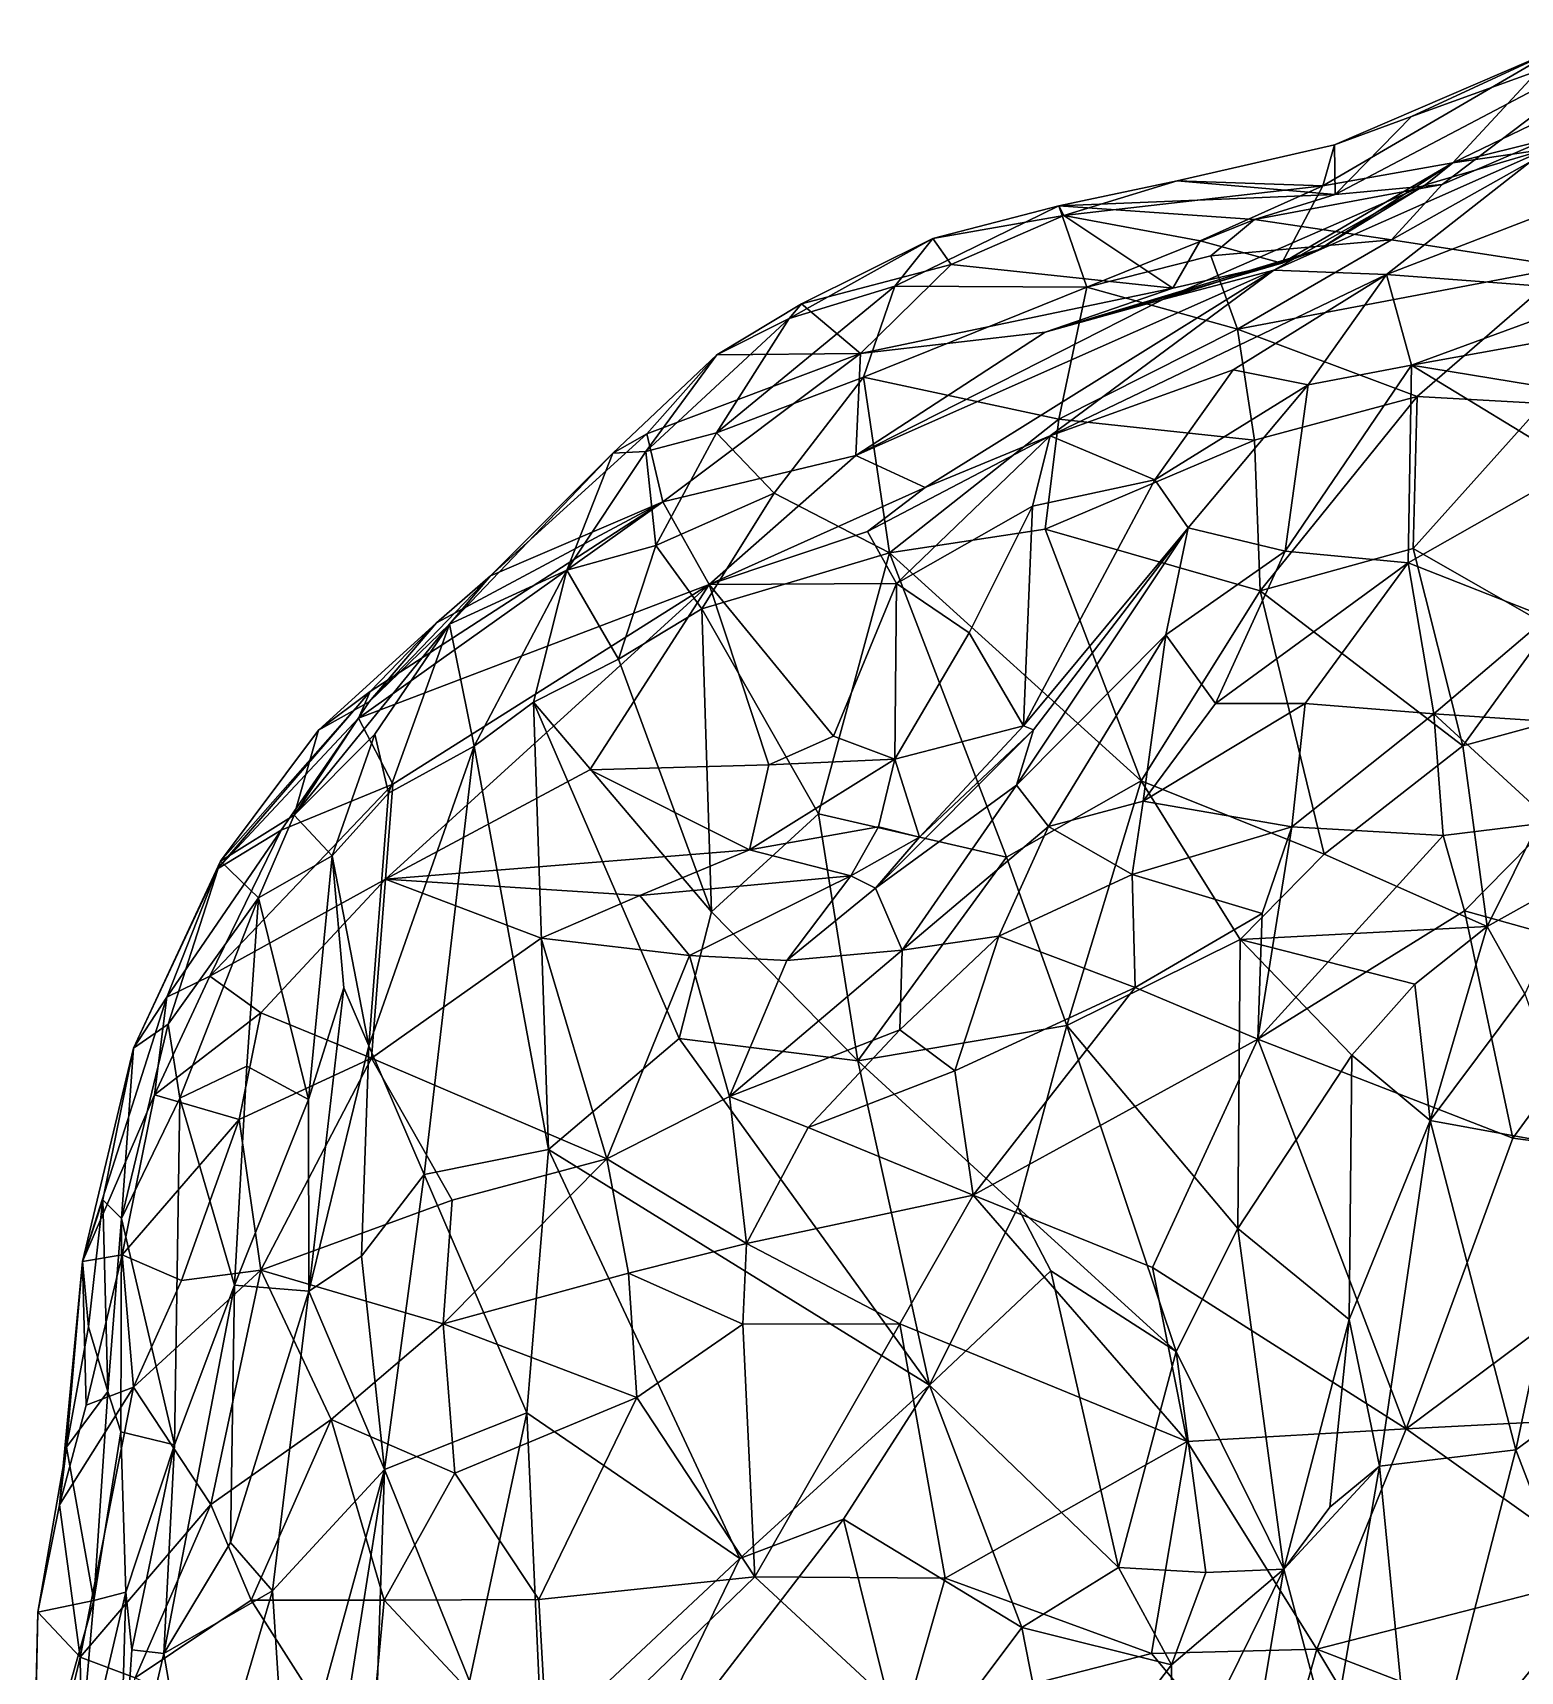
# Model space of a CAD drawing. Header units: metres. Extents: x 5.59 to 7.4, y 6.08 to 8.22.
# Drawn here: x 5.593 to 6.347, y 7.341 to 8.172 of the extents above; entities that cross this region are included whole.
import ezdxf

# ---------------------------------------------------------------- set-up
doc = ezdxf.new("R2010")
doc.units = ezdxf.units.M

msp = doc.modelspace()

# ---------------------------------------------------------------- linework, layer by layer
at = {"layer": '1', "color": 1}
for points in [[(6.253, 8.0898, 3.517), (6.4088, 8.1718, 3.5072), (6.3073, 8.0949, 3.4569)], [(6.2917, 8.1294, 3.5859), (6.4088, 8.1718, 3.5072), (6.253, 8.0898, 3.517)], [(6.2917, 8.1294, 3.5859), (6.3665, 8.164, 3.6606), (6.4088, 8.1718, 3.5072)], [(6.4088, 8.1718, 3.5072), (6.4117, 8.14, 3.4324), (6.3073, 8.0949, 3.4569)], [(6.2468, 8.0942, 3.6779), (6.3665, 8.164, 3.6606), (6.2526, 8.115, 3.6016)], [(6.3665, 8.164, 3.6606), (6.2468, 8.0942, 3.6779), (6.3126, 8.1058, 3.8256)], [(6.2526, 8.115, 3.6016), (6.3665, 8.164, 3.6606), (6.2917, 8.1294, 3.5859)], [(6.3126, 8.1058, 3.8256), (6.3718, 8.1345, 3.7989), (6.3665, 8.164, 3.6606)], [(6.3705, 8.0531, 3.3374), (6.2815, 8.0669, 3.4077), (6.4117, 8.14, 3.4324)], [(6.4117, 8.14, 3.4324), (6.2815, 8.0669, 3.4077), (6.3073, 8.0949, 3.4569)], [(6.3126, 8.1058, 3.8256), (6.3959, 8.1265, 3.8732), (6.3718, 8.1345, 3.7989)], [(6.2526, 8.115, 3.6016), (6.2917, 8.1294, 3.5859), (6.253, 8.0898, 3.517)], [(6.3959, 8.1265, 3.8732), (6.3126, 8.1058, 3.8256), (6.3601, 8.1128, 4.0203)], [(6.1729, 8.0967, 3.5894), (6.2526, 8.115, 3.6016), (6.253, 8.0898, 3.517)], [(6.2468, 8.0942, 3.6779), (6.2526, 8.115, 3.6016), (6.1729, 8.0967, 3.5894)], [(6.3601, 8.1128, 4.0203), (6.2988, 8.0947, 3.9546), (6.2218, 8.0514, 4.0526)], [(6.279, 8.0493, 4.2342), (6.3601, 8.1128, 4.0203), (6.2218, 8.0514, 4.0526)], [(6.3126, 8.1058, 3.8256), (6.2468, 8.0942, 3.6779), (6.2259, 8.0551, 3.7732)], [(6.3126, 8.1058, 3.8256), (6.2259, 8.0551, 3.7732), (6.2449, 8.0619, 3.8879)], [(6.2449, 8.0619, 3.8879), (6.2988, 8.0947, 3.9546), (6.3126, 8.1058, 3.8256)], [(6.3601, 8.1128, 4.0203), (6.279, 8.0493, 4.2342), (6.3851, 8.0901, 4.1625)], [(6.2988, 8.0947, 3.9546), (6.3601, 8.1128, 4.0203), (6.3126, 8.1058, 3.8256)], [(6.253, 8.0898, 3.517), (6.1129, 8.0841, 3.5357), (6.1729, 8.0967, 3.5894)], [(6.1729, 8.0967, 3.5894), (6.1129, 8.0841, 3.5357), (6.1154, 8.0792, 3.6685)], [(6.1154, 8.0792, 3.6685), (6.2468, 8.0942, 3.6779), (6.1729, 8.0967, 3.5894)], [(6.1129, 8.0841, 3.5357), (6.253, 8.0898, 3.517), (6.2121, 8.0771, 3.4656)], [(6.1154, 8.0792, 3.6685), (6.1845, 8.0664, 3.7079), (6.2468, 8.0942, 3.6779)], [(6.2988, 8.0947, 3.9546), (6.2449, 8.0619, 3.8879), (6.1656, 8.0366, 3.9492)], [(6.2988, 8.0947, 3.9546), (6.1656, 8.0366, 3.9492), (6.2218, 8.0514, 4.0526)], [(6.2259, 8.0551, 3.7732), (6.2468, 8.0942, 3.6779), (6.1845, 8.0664, 3.7079)], [(6.2121, 8.0771, 3.4656), (6.3073, 8.0949, 3.4569), (6.2815, 8.0669, 3.4077)], [(6.3073, 8.0949, 3.4569), (6.2121, 8.0771, 3.4656), (6.253, 8.0898, 3.517)], [(6.3935, 8.0406, 4.326), (6.3851, 8.0901, 4.1625), (6.279, 8.0493, 4.2342)], [(6.127, 8.0428, 3.4181), (6.0297, 8.0433, 3.5157), (6.1129, 8.0841, 3.5357)], [(6.1129, 8.0841, 3.5357), (6.0297, 8.0433, 3.5157), (6.049, 8.0675, 3.6403)], [(6.049, 8.0675, 3.6403), (6.1154, 8.0792, 3.6685), (6.1129, 8.0841, 3.5357)], [(6.2121, 8.0771, 3.4656), (6.127, 8.0428, 3.4181), (6.1129, 8.0841, 3.5357)], [(6.049, 8.0675, 3.6403), (6.0583, 8.0543, 3.734), (6.1154, 8.0792, 3.6685)], [(6.0583, 8.0543, 3.734), (6.1706, 8.0424, 3.753), (6.1154, 8.0792, 3.6685)], [(6.1706, 8.0424, 3.753), (6.1845, 8.0664, 3.7079), (6.1154, 8.0792, 3.6685)], [(6.127, 8.0428, 3.4181), (6.2121, 8.0771, 3.4656), (6.1899, 8.0587, 3.4202)], [(6.2815, 8.0669, 3.4077), (6.1899, 8.0587, 3.4202), (6.2121, 8.0771, 3.4656)], [(5.9761, 8.027, 3.5975), (6.049, 8.0675, 3.6403), (6.0297, 8.0433, 3.5157)], [(6.049, 8.0675, 3.6403), (5.9761, 8.027, 3.5975), (5.9825, 8.0344, 3.6873)], [(6.0583, 8.0543, 3.734), (6.049, 8.0675, 3.6403), (5.9825, 8.0344, 3.6873)], [(6.1845, 8.0664, 3.7079), (6.1706, 8.0424, 3.753), (6.2259, 8.0551, 3.7732)], [(6.2815, 8.0669, 3.4077), (6.2035, 8.0216, 3.3465), (6.1899, 8.0587, 3.4202)], [(6.2035, 8.0216, 3.3465), (6.2815, 8.0669, 3.4077), (6.3705, 8.0531, 3.3374)], [(6.2449, 8.0619, 3.8879), (6.106, 8.02, 3.8746), (6.1656, 8.0366, 3.9492)], [(6.106, 8.02, 3.8746), (6.2449, 8.0619, 3.8879), (6.2259, 8.0551, 3.7732)], [(6.106, 8.02, 3.8746), (6.2259, 8.0551, 3.7732), (6.1706, 8.0424, 3.753)], [(6.127, 8.0428, 3.4181), (6.1899, 8.0587, 3.4202), (6.2035, 8.0216, 3.3465)], [(6.0124, 8.0092, 3.8186), (6.0583, 8.0543, 3.734), (5.9825, 8.0344, 3.6873)], [(6.0099, 7.9576, 3.9194), (6.0451, 7.9414, 4.043), (6.2218, 8.0514, 4.0526)], [(6.2218, 8.0514, 4.0526), (6.1656, 8.0366, 3.9492), (6.0099, 7.9576, 3.9194)], [(6.0124, 8.0092, 3.8186), (6.1706, 8.0424, 3.753), (6.0583, 8.0543, 3.734)], [(6.0451, 7.9414, 4.043), (6.1085, 7.9676, 4.1186), (6.2218, 8.0514, 4.0526)], [(6.1085, 7.9676, 4.1186), (6.279, 8.0493, 4.2342), (6.2218, 8.0514, 4.0526)], [(6.279, 8.0493, 4.2342), (6.1085, 7.9676, 4.1186), (6.2012, 8.001, 4.252)], [(6.2012, 8.001, 4.252), (6.2393, 7.9933, 4.3473), (6.279, 8.0493, 4.2342)], [(6.2035, 8.0216, 3.3465), (6.3705, 8.0531, 3.3374), (6.2946, 7.9875, 3.2834)], [(6.279, 8.0493, 4.2342), (6.2393, 7.9933, 4.3473), (6.2917, 8.0033, 4.3842)], [(6.2917, 8.0033, 4.3842), (6.3935, 8.0406, 4.326), (6.279, 8.0493, 4.2342)], [(6.3584, 7.9839, 3.2779), (6.2946, 7.9875, 3.2834), (6.3705, 8.0531, 3.3374)], [(6.0138, 7.9972, 3.4549), (5.9393, 7.9691, 3.5388), (6.0297, 8.0433, 3.5157)], [(6.0297, 8.0433, 3.5157), (5.9393, 7.9691, 3.5388), (5.9761, 8.027, 3.5975)], [(6.0124, 8.0092, 3.8186), (6.106, 8.02, 3.8746), (6.1706, 8.0424, 3.753)], [(6.127, 8.0428, 3.4181), (6.0138, 7.9972, 3.4549), (6.0297, 8.0433, 3.5157)], [(6.0138, 7.9972, 3.4549), (6.127, 8.0428, 3.4181), (6.1129, 7.976, 3.3439)], [(6.2035, 8.0216, 3.3465), (6.1129, 7.976, 3.3439), (6.127, 8.0428, 3.4181)], [(6.2917, 8.0033, 4.3842), (6.3732, 8.018, 4.3855), (6.3935, 8.0406, 4.326)], [(5.9825, 8.0344, 3.6873), (5.9761, 8.027, 3.5975), (5.9395, 8.0086, 3.7039)], [(5.9395, 8.0086, 3.7039), (6.0124, 8.0092, 3.8186), (5.9825, 8.0344, 3.6873)], [(6.0099, 7.9576, 3.9194), (6.1656, 8.0366, 3.9492), (6.106, 8.02, 3.8746)], [(5.9035, 7.9595, 3.6153), (5.9395, 8.0086, 3.7039), (5.9761, 8.027, 3.5975)], [(5.9761, 8.027, 3.5975), (5.9393, 7.9691, 3.5388), (5.9035, 7.9595, 3.6153)], [(6.0124, 8.0092, 3.8186), (6.0099, 7.9576, 3.9194), (6.106, 8.02, 3.8746)], [(6.2035, 8.0216, 3.3465), (6.212, 7.9654, 3.2911), (6.1129, 7.976, 3.3439)], [(6.212, 7.9654, 3.2911), (6.2035, 8.0216, 3.3465), (6.2946, 7.9875, 3.2834)], [(6.2917, 8.0033, 4.3842), (6.3731, 7.99, 4.4593), (6.3732, 8.018, 4.3855)], [(5.9035, 7.9595, 3.6153), (5.8867, 7.9588, 3.6741), (5.9395, 8.0086, 3.7039)], [(5.9395, 8.0086, 3.7039), (5.8867, 7.9588, 3.6741), (5.904, 7.9686, 3.7837)], [(5.904, 7.9686, 3.7837), (6.0124, 8.0092, 3.8186), (5.9395, 8.0086, 3.7039)], [(5.9122, 7.9341, 3.9007), (6.0124, 8.0092, 3.8186), (5.904, 7.9686, 3.7837)], [(6.0099, 7.9576, 3.9194), (6.0124, 8.0092, 3.8186), (5.9122, 7.9341, 3.9007)], [(5.9686, 7.9384, 3.4468), (5.9393, 7.9691, 3.5388), (6.0138, 7.9972, 3.4549)], [(5.9686, 7.9384, 3.4468), (6.0138, 7.9972, 3.4549), (6.027, 7.9083, 3.3655)], [(6.027, 7.9083, 3.3655), (6.0138, 7.9972, 3.4549), (6.1129, 7.976, 3.3439)], [(6.1615, 7.9452, 4.2944), (6.2012, 8.001, 4.252), (6.1085, 7.9676, 4.1186)], [(6.2012, 8.001, 4.252), (6.1615, 7.9452, 4.2944), (6.2393, 7.9933, 4.3473)], [(6.2276, 7.909, 4.4906), (6.2917, 8.0033, 4.3842), (6.2393, 7.9933, 4.3473)], [(6.2276, 7.909, 4.4906), (6.2899, 7.9032, 4.5602), (6.2917, 8.0033, 4.3842)], [(6.376, 7.952, 4.5424), (6.2917, 8.0033, 4.3842), (6.2899, 7.9032, 4.5602)], [(6.2917, 8.0033, 4.3842), (6.376, 7.952, 4.5424), (6.3731, 7.99, 4.4593)], [(6.2393, 7.9933, 4.3473), (6.1615, 7.9452, 4.2944), (6.1784, 7.9209, 4.3769)], [(6.1784, 7.9209, 4.3769), (6.2276, 7.909, 4.4906), (6.2393, 7.9933, 4.3473)], [(6.215, 7.889, 3.2487), (6.212, 7.9654, 3.2911), (6.2946, 7.9875, 3.2834)], [(6.2946, 7.9875, 3.2834), (6.2925, 7.9105, 3.2409), (6.215, 7.889, 3.2487)], [(6.3584, 7.9839, 3.2779), (6.2925, 7.9105, 3.2409), (6.2946, 7.9875, 3.2834)], [(6.2925, 7.9105, 3.2409), (6.3584, 7.9839, 3.2779), (6.3616, 7.8709, 3.2191)], [(6.1129, 7.976, 3.3439), (6.106, 7.9202, 3.3173), (6.027, 7.9083, 3.3655)], [(6.106, 7.9202, 3.3173), (6.1129, 7.976, 3.3439), (6.212, 7.9654, 3.2911)], [(5.904, 7.9686, 3.7837), (5.8247, 7.8965, 3.8327), (5.9122, 7.9341, 3.9007)], [(5.8247, 7.8965, 3.8327), (5.904, 7.9686, 3.7837), (5.8867, 7.9588, 3.6741)], [(5.9086, 7.9119, 3.523), (5.9035, 7.9595, 3.6153), (5.9393, 7.9691, 3.5388)], [(5.9686, 7.9384, 3.4468), (5.9086, 7.9119, 3.523), (5.9393, 7.9691, 3.5388)], [(6.0306, 7.8927, 4.1206), (6.1085, 7.9676, 4.1186), (6.0159, 7.9191, 4.0901)], [(6.1085, 7.9676, 4.1186), (6.0451, 7.9414, 4.043), (6.0159, 7.9191, 4.0901)], [(6.1085, 7.9676, 4.1186), (6.0306, 7.8927, 4.1206), (6.0995, 7.9319, 4.1731)], [(6.1615, 7.9452, 4.2944), (6.1085, 7.9676, 4.1186), (6.0995, 7.9319, 4.1731)], [(6.212, 7.9654, 3.2911), (6.215, 7.889, 3.2487), (6.106, 7.9202, 3.3173)], [(5.8867, 7.9588, 3.6741), (5.804, 7.872, 3.7376), (5.8247, 7.8965, 3.8327)], [(5.804, 7.872, 3.7376), (5.8867, 7.9588, 3.6741), (5.8635, 7.8995, 3.611)], [(5.9035, 7.9595, 3.6153), (5.9086, 7.9119, 3.523), (5.8635, 7.8995, 3.611)], [(5.8635, 7.8995, 3.611), (5.8867, 7.9588, 3.6741), (5.9035, 7.9595, 3.6153)], [(5.9356, 7.8922, 4.0922), (6.0099, 7.9576, 3.9194), (5.9122, 7.9341, 3.9007)], [(5.9356, 7.8922, 4.0922), (6.0451, 7.9414, 4.043), (6.0099, 7.9576, 3.9194)], [(6.2899, 7.9032, 4.5602), (6.3604, 7.8755, 4.6227), (6.376, 7.952, 4.5424)], [(6.0159, 7.9191, 4.0901), (6.0451, 7.9414, 4.043), (5.9356, 7.8922, 4.0922)], [(6.0949, 7.8206, 4.2848), (6.1615, 7.9452, 4.2944), (6.0995, 7.9319, 4.1731)], [(6.1615, 7.9452, 4.2944), (6.0949, 7.8206, 4.2848), (6.1784, 7.9209, 4.3769)], [(5.9122, 7.9341, 3.9007), (5.7579, 7.8245, 4.0504), (5.9356, 7.8922, 4.0922)], [(5.7579, 7.8245, 4.0504), (5.9122, 7.9341, 3.9007), (5.7638, 7.8379, 3.9898)], [(5.7638, 7.8379, 3.9898), (5.9122, 7.9341, 3.9007), (5.7973, 7.8727, 3.8743)], [(5.7973, 7.8727, 3.8743), (5.9122, 7.9341, 3.9007), (5.8247, 7.8965, 3.8327)], [(5.9319, 7.8799, 3.4551), (5.9086, 7.9119, 3.523), (5.9686, 7.9384, 3.4468)], [(5.9686, 7.9384, 3.4468), (6.027, 7.9083, 3.3655), (5.9319, 7.8799, 3.4551)], [(6.0306, 7.8927, 4.1206), (6.0675, 7.8676, 4.1798), (6.0995, 7.9319, 4.1731)], [(6.0995, 7.9319, 4.1731), (6.0675, 7.8676, 4.1798), (6.0949, 7.8206, 4.2848)], [(6.0306, 7.8927, 4.1206), (6.0159, 7.9191, 4.0901), (5.9356, 7.8922, 4.0922)], [(6.027, 7.9083, 3.3655), (6.106, 7.9202, 3.3173), (6.1547, 7.7927, 3.2408)], [(6.1, 7.8186, 4.3326), (6.0914, 7.7905, 4.3843), (6.1784, 7.9209, 4.3769)], [(6.1672, 7.8666, 4.4539), (6.1784, 7.9209, 4.3769), (6.0914, 7.7905, 4.3843)], [(6.1, 7.8186, 4.3326), (6.1784, 7.9209, 4.3769), (6.0949, 7.8206, 4.2848)], [(6.106, 7.9202, 3.3173), (6.215, 7.889, 3.2487), (6.1547, 7.7927, 3.2408)], [(6.1784, 7.9209, 4.3769), (6.1672, 7.8666, 4.4539), (6.2276, 7.909, 4.4906)], [(5.8635, 7.8995, 3.611), (5.9086, 7.9119, 3.523), (5.8897, 7.8543, 3.5193)], [(5.8897, 7.8543, 3.5193), (5.9086, 7.9119, 3.523), (5.9319, 7.8799, 3.4551)], [(6.027, 7.9083, 3.3655), (5.991, 7.776, 3.3889), (5.9319, 7.8799, 3.4551)], [(6.027, 7.9083, 3.3655), (6.0864, 7.7539, 3.2844), (5.991, 7.776, 3.3889)], [(6.0864, 7.7539, 3.2844), (6.027, 7.9083, 3.3655), (6.1547, 7.7927, 3.2408)], [(6.1672, 7.8666, 4.4539), (6.1923, 7.8319, 4.5347), (6.2276, 7.909, 4.4906)], [(6.2276, 7.909, 4.4906), (6.1923, 7.8319, 4.5347), (6.2899, 7.9032, 4.5602)], [(6.215, 7.889, 3.2487), (6.2925, 7.9105, 3.2409), (6.3177, 7.8104, 3.1903)], [(6.2925, 7.9105, 3.2409), (6.3616, 7.8709, 3.2191), (6.3177, 7.8104, 3.1903)], [(5.804, 7.872, 3.7376), (5.8635, 7.8995, 3.611), (5.8165, 7.8103, 3.6243)], [(5.8635, 7.8995, 3.611), (5.8465, 7.8325, 3.5834), (5.8165, 7.8103, 3.6243)], [(5.8465, 7.8325, 3.5834), (5.8635, 7.8995, 3.611), (5.8897, 7.8543, 3.5193)], [(6.2378, 7.8319, 4.5777), (6.2899, 7.9032, 4.5602), (6.1923, 7.8319, 4.5347)], [(6.2899, 7.9032, 4.5602), (6.2378, 7.8319, 4.5777), (6.303, 7.8266, 4.6179)], [(6.2899, 7.9032, 4.5602), (6.303, 7.8266, 4.6179), (6.3604, 7.8755, 4.6227)], [(5.9356, 7.8922, 4.0922), (5.7579, 7.8245, 4.0504), (5.7753, 7.791, 4.1558)], [(5.7633, 7.8327, 3.8366), (5.8247, 7.8965, 3.8327), (5.804, 7.872, 3.7376)], [(5.7633, 7.8327, 3.8366), (5.7973, 7.8727, 3.8743), (5.8247, 7.8965, 3.8327)], [(5.7753, 7.791, 4.1558), (5.7715, 7.7428, 4.2213), (5.9356, 7.8922, 4.0922)], [(5.7715, 7.7428, 4.2213), (5.8752, 7.7983, 4.1666), (5.9356, 7.8922, 4.0922)], [(5.9659, 7.8008, 4.154), (5.9356, 7.8922, 4.0922), (5.8752, 7.7983, 4.1666)], [(5.9356, 7.8922, 4.0922), (5.9987, 7.8153, 4.1521), (6.0306, 7.8927, 4.1206)], [(5.9659, 7.8008, 4.154), (5.9987, 7.8153, 4.1521), (5.9356, 7.8922, 4.0922)], [(5.9987, 7.8153, 4.1521), (6.0298, 7.8037, 4.1861), (6.0306, 7.8927, 4.1206)], [(6.0675, 7.8676, 4.1798), (6.0306, 7.8927, 4.1206), (6.0298, 7.8037, 4.1861)], [(6.215, 7.889, 3.2487), (6.2474, 7.7555, 3.1817), (6.1547, 7.7927, 3.2408)], [(6.3177, 7.8104, 3.1903), (6.2474, 7.7555, 3.1817), (6.215, 7.889, 3.2487)], [(5.7376, 7.8184, 3.9071), (5.7973, 7.8727, 3.8743), (5.7633, 7.8327, 3.8366)], [(5.7376, 7.8184, 3.9071), (5.7638, 7.8379, 3.9898), (5.7973, 7.8727, 3.8743)], [(5.9368, 7.7263, 3.4651), (5.8897, 7.8543, 3.5193), (5.9319, 7.8799, 3.4551)], [(5.9319, 7.8799, 3.4551), (5.991, 7.776, 3.3889), (5.9368, 7.7263, 3.4651)], [(6.3983, 7.8204, 4.6593), (6.3604, 7.8755, 4.6227), (6.303, 7.8266, 4.6179)], [(5.804, 7.872, 3.7376), (5.7661, 7.8164, 3.7608), (5.7252, 7.7752, 3.8427)], [(5.7633, 7.8327, 3.8366), (5.804, 7.872, 3.7376), (5.7252, 7.7752, 3.8427)], [(5.7661, 7.8164, 3.7608), (5.804, 7.872, 3.7376), (5.773, 7.7865, 3.7029)], [(5.8165, 7.8103, 3.6243), (5.773, 7.7865, 3.7029), (5.804, 7.872, 3.7376)], [(6.0949, 7.8206, 4.2848), (6.0675, 7.8676, 4.1798), (6.0298, 7.8037, 4.1861)], [(6.0914, 7.7905, 4.3843), (6.1076, 7.7696, 4.477), (6.1672, 7.8666, 4.4539)], [(6.1672, 7.8666, 4.4539), (6.1076, 7.7696, 4.477), (6.1556, 7.7823, 4.5311)], [(6.1672, 7.8666, 4.4539), (6.1556, 7.7823, 4.5311), (6.1923, 7.8319, 4.5347)], [(6.3846, 7.8286, 3.1843), (6.3177, 7.8104, 3.1903), (6.3616, 7.8709, 3.2191)], [(5.8897, 7.8543, 3.5193), (5.9368, 7.7263, 3.4651), (5.8465, 7.8325, 3.5834)], [(5.7638, 7.8379, 3.9898), (5.6878, 7.752, 3.9934), (5.6863, 7.748, 4.0569)], [(5.6863, 7.748, 4.0569), (5.7579, 7.8245, 4.0504), (5.7638, 7.8379, 3.9898)], [(5.6878, 7.752, 3.9934), (5.7638, 7.8379, 3.9898), (5.7376, 7.8184, 3.9071)], [(5.7252, 7.7752, 3.8427), (5.7376, 7.8184, 3.9071), (5.7633, 7.8327, 3.8366)], [(5.8541, 7.6058, 3.5825), (5.8165, 7.8103, 3.6243), (5.8465, 7.8325, 3.5834)], [(5.8465, 7.8325, 3.5834), (5.9368, 7.7263, 3.4651), (5.9204, 7.662, 3.4999)], [(5.8465, 7.8325, 3.5834), (5.9204, 7.662, 3.4999), (5.8541, 7.6058, 3.5825)], [(6.1923, 7.8319, 4.5347), (6.1556, 7.7823, 4.5311), (6.2378, 7.8319, 4.5777)], [(6.231, 7.7694, 4.5929), (6.2378, 7.8319, 4.5777), (6.1556, 7.7823, 4.5311)], [(6.2378, 7.8319, 4.5777), (6.231, 7.7694, 4.5929), (6.303, 7.8266, 4.6179)], [(5.7579, 7.8245, 4.0504), (5.6863, 7.748, 4.0569), (5.7186, 7.7676, 4.1146)], [(5.7753, 7.791, 4.1558), (5.7579, 7.8245, 4.0504), (5.7186, 7.7676, 4.1146)], [(6.303, 7.8266, 4.6179), (6.231, 7.7694, 4.5929), (6.3078, 7.7649, 4.6246)], [(6.303, 7.8266, 4.6179), (6.3078, 7.7649, 4.6246), (6.3629, 7.7717, 4.6541)], [(6.303, 7.8266, 4.6179), (6.3629, 7.7717, 4.6541), (6.3983, 7.8204, 4.6593)], [(6.33, 7.7189, 3.1356), (6.3177, 7.8104, 3.1903), (6.3846, 7.8286, 3.1843)], [(6.33, 7.7189, 3.1356), (6.3846, 7.8286, 3.1843), (6.377, 7.7451, 3.1263)], [(5.6878, 7.752, 3.9934), (5.7376, 7.8184, 3.9071), (5.7252, 7.7752, 3.8427)], [(5.7661, 7.8164, 3.7608), (5.7445, 7.7546, 3.7764), (5.7252, 7.7752, 3.8427)], [(5.773, 7.7865, 3.7029), (5.7445, 7.7546, 3.7764), (5.7661, 7.8164, 3.7608)], [(5.9987, 7.8153, 4.1521), (5.9659, 7.8008, 4.154), (6.0298, 7.8037, 4.1861)], [(6.1, 7.8186, 4.3326), (6.02, 7.7383, 4.3403), (6.0914, 7.7905, 4.3843)], [(6.02, 7.7383, 4.3403), (6.1, 7.8186, 4.3326), (6.0422, 7.7641, 4.2758)], [(6.0422, 7.7641, 4.2758), (6.0949, 7.8206, 4.2848), (6.0298, 7.8037, 4.1861)], [(6.0422, 7.7641, 4.2758), (6.1, 7.8186, 4.3326), (6.0949, 7.8206, 4.2848)], [(5.8165, 7.8103, 3.6243), (5.7911, 7.5931, 3.6485), (5.763, 7.6583, 3.7003)], [(5.763, 7.6583, 3.7003), (5.773, 7.7865, 3.7029), (5.8165, 7.8103, 3.6243)], [(5.8165, 7.8103, 3.6243), (5.8541, 7.6058, 3.5825), (5.7911, 7.5931, 3.6485)], [(6.2474, 7.7555, 3.1817), (6.3177, 7.8104, 3.1903), (6.33, 7.7189, 3.1356)], [(5.9561, 7.7577, 4.2149), (5.8752, 7.7983, 4.1666), (5.7715, 7.7428, 4.2213)], [(5.9561, 7.7577, 4.2149), (5.9659, 7.8008, 4.154), (5.8752, 7.7983, 4.1666)], [(5.9561, 7.7577, 4.2149), (6.0298, 7.8037, 4.1861), (5.9659, 7.8008, 4.154)], [(5.9561, 7.7577, 4.2149), (6.0214, 7.7694, 4.2313), (6.0298, 7.8037, 4.1861)], [(6.0214, 7.7694, 4.2313), (6.0422, 7.7641, 4.2758), (6.0298, 7.8037, 4.1861)], [(5.7186, 7.7676, 4.1146), (5.6825, 7.6936, 4.1884), (5.7753, 7.791, 4.1558)], [(5.7753, 7.791, 4.1558), (5.6825, 7.6936, 4.1884), (5.7715, 7.7428, 4.2213)], [(6.0914, 7.7905, 4.3843), (6.02, 7.7383, 4.3403), (6.0335, 7.7068, 4.433)], [(6.0335, 7.7068, 4.433), (6.1076, 7.7696, 4.477), (6.0914, 7.7905, 4.3843)], [(6.1547, 7.7927, 3.2408), (6.117, 7.6686, 3.2525), (6.0864, 7.7539, 3.2844)], [(6.1547, 7.7927, 3.2408), (6.2048, 7.7123, 3.1926), (6.117, 7.6686, 3.2525)], [(6.1547, 7.7927, 3.2408), (6.2474, 7.7555, 3.1817), (6.2048, 7.7123, 3.1926)], [(5.763, 7.6583, 3.7003), (5.7445, 7.7546, 3.7764), (5.773, 7.7865, 3.7029)], [(6.1501, 7.7452, 4.5382), (6.1556, 7.7823, 4.5311), (6.1076, 7.7696, 4.477)], [(6.1556, 7.7823, 4.5311), (6.1501, 7.7452, 4.5382), (6.231, 7.7694, 4.5929)], [(5.7072, 7.7334, 3.8665), (5.6878, 7.752, 3.9934), (5.7252, 7.7752, 3.8427)], [(5.7445, 7.7546, 3.7764), (5.7072, 7.7334, 3.8665), (5.7252, 7.7752, 3.8427)], [(5.991, 7.776, 3.3889), (6.011, 7.6507, 3.3744), (5.9368, 7.7263, 3.4651)], [(6.011, 7.6507, 3.3744), (5.991, 7.776, 3.3889), (6.0864, 7.7539, 3.2844)], [(5.6863, 7.748, 4.0569), (5.6606, 7.683, 4.127), (5.7186, 7.7676, 4.1146)], [(5.7186, 7.7676, 4.1146), (5.6606, 7.683, 4.127), (5.6825, 7.6936, 4.1884)], [(5.9561, 7.7577, 4.2149), (6.0074, 7.7445, 4.279), (6.0214, 7.7694, 4.2313)], [(6.0214, 7.7694, 4.2313), (6.0074, 7.7445, 4.279), (6.0422, 7.7641, 4.2758)], [(6.1076, 7.7696, 4.477), (6.0335, 7.7068, 4.433), (6.0824, 7.7139, 4.4889)], [(6.0824, 7.7139, 4.4889), (6.1501, 7.7452, 4.5382), (6.1076, 7.7696, 4.477)], [(6.231, 7.7694, 4.5929), (6.1501, 7.7452, 4.5382), (6.216, 7.7255, 4.5834)], [(6.2137, 7.6618, 4.5675), (6.231, 7.7694, 4.5929), (6.216, 7.7255, 4.5834)], [(6.2137, 7.6618, 4.5675), (6.3078, 7.7649, 4.6246), (6.231, 7.7694, 4.5929)], [(6.2137, 7.6618, 4.5675), (6.3186, 7.7267, 4.62), (6.3078, 7.7649, 4.6246)], [(6.3078, 7.7649, 4.6246), (6.3186, 7.7267, 4.62), (6.3629, 7.7717, 4.6541)], [(6.3629, 7.7717, 4.6541), (6.3186, 7.7267, 4.62), (6.4088, 7.7016, 4.6557)], [(5.9561, 7.7577, 4.2149), (5.7715, 7.7428, 4.2213), (5.9005, 7.7345, 4.2709)], [(5.9561, 7.7577, 4.2149), (5.9005, 7.7345, 4.2709), (6.0074, 7.7445, 4.279)], [(6.0074, 7.7445, 4.279), (6.02, 7.7383, 4.3403), (6.0422, 7.7641, 4.2758)], [(5.6437, 7.6572, 4.0808), (5.6878, 7.752, 3.9934), (5.6614, 7.6694, 3.9861)], [(5.6437, 7.6572, 4.0808), (5.6863, 7.748, 4.0569), (5.6878, 7.752, 3.9934)], [(5.6863, 7.748, 4.0569), (5.6437, 7.6572, 4.0808), (5.6606, 7.683, 4.127)], [(5.6614, 7.6694, 3.9861), (5.6878, 7.752, 3.9934), (5.7072, 7.7334, 3.8665)], [(5.7072, 7.7334, 3.8665), (5.7445, 7.7546, 3.7764), (5.7325, 7.6311, 3.818)], [(5.7445, 7.7546, 3.7764), (5.7504, 7.6877, 3.7609), (5.7325, 7.6311, 3.818)], [(5.7504, 7.6877, 3.7609), (5.7445, 7.7546, 3.7764), (5.763, 7.6583, 3.7003)], [(6.117, 7.6686, 3.2525), (6.011, 7.6507, 3.3744), (6.0864, 7.7539, 3.2844)], [(6.33, 7.7189, 3.1356), (6.2048, 7.7123, 3.1926), (6.2474, 7.7555, 3.1817)], [(5.6825, 7.6936, 4.1884), (5.7084, 7.6751, 4.2528), (5.7715, 7.7428, 4.2213)], [(5.7715, 7.7428, 4.2213), (5.7084, 7.6751, 4.2528), (5.7644, 7.6521, 4.3146)], [(5.7644, 7.6521, 4.3146), (5.8505, 7.7129, 4.2902), (5.7715, 7.7428, 4.2213)], [(5.8505, 7.7129, 4.2902), (5.9005, 7.7345, 4.2709), (5.7715, 7.7428, 4.2213)], [(6.0074, 7.7445, 4.279), (5.9005, 7.7345, 4.2709), (5.9256, 7.7042, 4.3298)], [(5.9256, 7.7042, 4.3298), (5.975, 7.7016, 4.3638), (6.0074, 7.7445, 4.279)], [(6.0074, 7.7445, 4.279), (5.975, 7.7016, 4.3638), (6.02, 7.7383, 4.3403)], [(6.0824, 7.7139, 4.4889), (6.1516, 7.6879, 4.5413), (6.1501, 7.7452, 4.5382)], [(6.1501, 7.7452, 4.5382), (6.1516, 7.6879, 4.5413), (6.216, 7.7255, 4.5834)], [(6.33, 7.7189, 3.1356), (6.377, 7.7451, 3.1263), (6.3491, 7.6847, 3.0792)], [(5.6614, 7.6694, 3.9861), (5.7072, 7.7334, 3.8665), (5.6673, 7.6318, 3.9495)], [(5.7072, 7.7334, 3.8665), (5.7013, 7.6481, 3.8771), (5.6673, 7.6318, 3.9495)], [(5.7013, 7.6481, 3.8771), (5.7072, 7.7334, 3.8665), (5.7325, 7.6311, 3.818)], [(5.9256, 7.7042, 4.3298), (5.9005, 7.7345, 4.2709), (5.8505, 7.7129, 4.2902)], [(6.02, 7.7383, 4.3403), (5.975, 7.7016, 4.3638), (6.0335, 7.7068, 4.433)], [(5.9204, 7.662, 3.4999), (5.9368, 7.7263, 3.4651), (6.011, 7.6507, 3.3744)], [(6.2137, 7.6618, 4.5675), (6.216, 7.7255, 4.5834), (6.1516, 7.6879, 4.5413)], [(6.3186, 7.7267, 4.62), (6.2137, 7.6618, 4.5675), (6.3431, 7.6115, 4.584)], [(6.3186, 7.7267, 4.62), (6.3431, 7.6115, 4.584), (6.4088, 7.7016, 4.6557)], [(6.33, 7.7189, 3.1356), (6.2934, 7.6896, 3.1377), (6.2048, 7.7123, 3.1926)], [(6.3011, 7.6206, 3.1003), (6.2934, 7.6896, 3.1377), (6.33, 7.7189, 3.1356)], [(6.3011, 7.6206, 3.1003), (6.33, 7.7189, 3.1356), (6.3491, 7.6847, 3.0792)], [(5.8838, 7.6011, 4.3858), (5.8505, 7.7129, 4.2902), (5.7644, 7.6521, 4.3146)], [(5.9256, 7.7042, 4.3298), (5.8505, 7.7129, 4.2902), (5.8838, 7.6011, 4.3858)], [(5.975, 7.7016, 4.3638), (5.9459, 7.6326, 4.4008), (6.0335, 7.7068, 4.433)], [(5.9459, 7.6326, 4.4008), (6.0323, 7.6664, 4.461), (6.0335, 7.7068, 4.433)], [(6.0323, 7.6664, 4.461), (6.0824, 7.7139, 4.4889), (6.0335, 7.7068, 4.433)], [(6.0824, 7.7139, 4.4889), (6.0323, 7.6664, 4.461), (6.0601, 7.6457, 4.4833)], [(6.0824, 7.7139, 4.4889), (6.0601, 7.6457, 4.4833), (6.1516, 7.6879, 4.5413)], [(6.2037, 7.5658, 3.1981), (6.117, 7.6686, 3.2525), (6.2048, 7.7123, 3.1926)], [(6.2048, 7.7123, 3.1926), (6.2615, 7.6537, 3.1507), (6.2037, 7.5658, 3.1981)], [(6.2048, 7.7123, 3.1926), (6.2934, 7.6896, 3.1377), (6.2615, 7.6537, 3.1507)], [(5.9256, 7.7042, 4.3298), (5.8838, 7.6011, 4.3858), (5.9459, 7.6326, 4.4008)], [(5.9459, 7.6326, 4.4008), (5.975, 7.7016, 4.3638), (5.9256, 7.7042, 4.3298)], [(6.3431, 7.6115, 4.584), (6.4651, 7.5955, 4.6151), (6.4088, 7.7016, 4.6557)], [(5.6825, 7.6936, 4.1884), (5.6606, 7.683, 4.127), (5.6545, 7.6336, 4.198)], [(5.6825, 7.6936, 4.1884), (5.6545, 7.6336, 4.198), (5.7084, 7.6751, 4.2528)], [(6.3011, 7.6206, 3.1003), (6.2615, 7.6537, 3.1507), (6.2934, 7.6896, 3.1377)], [(5.6606, 7.683, 4.127), (5.618, 7.549, 4.1546), (5.6545, 7.6336, 4.198)], [(5.618, 7.549, 4.1546), (5.6606, 7.683, 4.127), (5.6437, 7.6572, 4.0808)], [(5.7504, 7.6877, 3.7609), (5.7326, 7.534, 3.7554), (5.7325, 7.6311, 3.818)], [(5.7326, 7.534, 3.7554), (5.7504, 7.6877, 3.7609), (5.763, 7.6583, 3.7003)], [(6.0695, 7.5827, 4.4733), (6.1516, 7.6879, 4.5413), (6.0601, 7.6457, 4.4833)], [(6.1516, 7.6879, 4.5413), (6.0695, 7.5827, 4.4733), (6.2137, 7.6618, 4.5675)], [(6.3011, 7.6206, 3.1003), (6.3491, 7.6847, 3.0792), (6.377, 7.6066, 2.9977)], [(5.7084, 7.6751, 4.2528), (5.6545, 7.6336, 4.198), (5.6974, 7.6211, 4.2867)], [(5.7644, 7.6521, 4.3146), (5.7084, 7.6751, 4.2528), (5.6974, 7.6211, 4.2867)], [(5.6377, 7.5708, 4.0219), (5.6614, 7.6694, 3.9861), (5.6673, 7.6318, 3.9495)], [(5.6377, 7.5708, 4.0219), (5.6437, 7.6572, 4.0808), (5.6614, 7.6694, 3.9861)], [(5.9459, 7.6326, 4.4008), (5.9858, 7.6169, 4.4347), (6.0323, 7.6664, 4.461)], [(6.0323, 7.6664, 4.461), (5.9858, 7.6169, 4.4347), (6.0601, 7.6457, 4.4833)], [(6.117, 7.6686, 3.2525), (6.0921, 7.5764, 3.2956), (6.011, 7.6507, 3.3744)], [(6.117, 7.6686, 3.2525), (6.1723, 7.5034, 3.2236), (6.0921, 7.5764, 3.2956)], [(6.2037, 7.5658, 3.1981), (6.1723, 7.5034, 3.2236), (6.117, 7.6686, 3.2525)], [(5.6437, 7.6572, 4.0808), (5.6283, 7.5803, 4.0801), (5.618, 7.549, 4.1546)], [(5.6437, 7.6572, 4.0808), (5.6377, 7.5708, 4.0219), (5.6283, 7.5803, 4.0801)], [(5.763, 7.6583, 3.7003), (5.7593, 7.5518, 3.6958), (5.7326, 7.534, 3.7554)], [(5.7593, 7.5518, 3.6958), (5.763, 7.6583, 3.7003), (5.7911, 7.5931, 3.6485)], [(6.0474, 7.4863, 3.3892), (5.8541, 7.6058, 3.5825), (5.9204, 7.662, 3.4999)], [(6.0474, 7.4863, 3.3892), (5.9204, 7.662, 3.4999), (6.011, 7.6507, 3.3744)], [(6.0695, 7.5827, 4.4733), (6.1603, 7.5461, 4.4914), (6.2137, 7.6618, 4.5675)], [(6.2137, 7.6618, 4.5675), (6.1603, 7.5461, 4.4914), (6.2889, 7.4642, 4.4896)], [(6.2137, 7.6618, 4.5675), (6.2889, 7.4642, 4.4896), (6.3431, 7.6115, 4.584)], [(5.6949, 7.5371, 3.8894), (5.6673, 7.6318, 3.9495), (5.7013, 7.6481, 3.8771)], [(5.6949, 7.5371, 3.8894), (5.7013, 7.6481, 3.8771), (5.7325, 7.6311, 3.818)], [(5.6974, 7.6211, 4.2867), (5.7083, 7.5447, 4.3321), (5.7644, 7.6521, 4.3146)], [(5.7644, 7.6521, 4.3146), (5.7083, 7.5447, 4.3321), (5.8053, 7.5802, 4.3737)], [(5.7644, 7.6521, 4.3146), (5.8053, 7.5802, 4.3737), (5.8838, 7.6011, 4.3858)], [(6.0921, 7.5764, 3.2956), (6.0474, 7.4863, 3.3892), (6.011, 7.6507, 3.3744)], [(6.2615, 7.6537, 3.1507), (6.2601, 7.5196, 3.114), (6.2037, 7.5658, 3.1981)], [(6.3011, 7.6206, 3.1003), (6.2601, 7.5196, 3.114), (6.2615, 7.6537, 3.1507)], [(6.0695, 7.5827, 4.4733), (6.0601, 7.6457, 4.4833), (5.9858, 7.6169, 4.4347)], [(5.6545, 7.6336, 4.198), (5.618, 7.549, 4.1546), (5.638, 7.5525, 4.2407)], [(5.6645, 7.4562, 3.9465), (5.6377, 7.5708, 4.0219), (5.6673, 7.6318, 3.9495)], [(5.638, 7.5525, 4.2407), (5.6974, 7.6211, 4.2867), (5.6545, 7.6336, 4.198)], [(5.6949, 7.5371, 3.8894), (5.6645, 7.4562, 3.9465), (5.6673, 7.6318, 3.9495)], [(5.9459, 7.6326, 4.4008), (5.8838, 7.6011, 4.3858), (5.9546, 7.5582, 4.4199)], [(5.9546, 7.5582, 4.4199), (5.9858, 7.6169, 4.4347), (5.9459, 7.6326, 4.4008)], [(5.7326, 7.534, 3.7554), (5.6949, 7.5371, 3.8894), (5.7325, 7.6311, 3.818)], [(5.638, 7.5525, 4.2407), (5.6681, 7.5395, 4.2938), (5.6974, 7.6211, 4.2867)], [(5.6681, 7.5395, 4.2938), (5.7083, 7.5447, 4.3321), (5.6974, 7.6211, 4.2867)], [(5.9858, 7.6169, 4.4347), (5.9546, 7.5582, 4.4199), (6.0695, 7.5827, 4.4733)], [(6.3011, 7.6206, 3.1003), (6.2754, 7.4454, 3.0586), (6.2601, 7.5196, 3.114)], [(6.3445, 7.4536, 2.9764), (6.2754, 7.4454, 3.0586), (6.3011, 7.6206, 3.1003)], [(6.3445, 7.4536, 2.9764), (6.3011, 7.6206, 3.1003), (6.377, 7.6066, 2.9977)], [(6.2889, 7.4642, 4.4896), (6.4651, 7.5955, 4.6151), (6.3431, 7.6115, 4.584)], [(6.3445, 7.4536, 2.9764), (6.377, 7.6066, 2.9977), (6.4287, 7.5155, 2.9028)], [(5.8431, 7.4723, 3.5944), (5.7911, 7.5931, 3.6485), (5.8541, 7.6058, 3.5825)], [(5.8838, 7.6011, 4.3858), (5.8053, 7.5802, 4.3737), (5.8008, 7.5174, 4.3863)], [(5.8838, 7.6011, 4.3858), (5.8008, 7.5174, 4.3863), (5.8947, 7.5432, 4.4018)], [(5.8541, 7.6058, 3.5825), (5.9512, 7.3986, 3.4861), (5.8431, 7.4723, 3.5944)], [(5.9512, 7.3986, 3.4861), (5.8541, 7.6058, 3.5825), (6.0474, 7.4863, 3.3892)], [(5.8838, 7.6011, 4.3858), (5.8947, 7.5432, 4.4018), (5.9546, 7.5582, 4.4199)], [(5.7593, 7.5518, 3.6958), (5.7911, 7.5931, 3.6485), (5.7711, 7.4436, 3.6791)], [(5.8431, 7.4723, 3.5944), (5.7711, 7.4436, 3.6791), (5.7911, 7.5931, 3.6485)], [(6.4651, 7.5955, 4.6151), (6.2889, 7.4642, 4.4896), (6.4174, 7.4708, 4.5223)], [(6.0323, 7.5174, 4.4356), (6.0695, 7.5827, 4.4733), (5.9546, 7.5582, 4.4199)], [(6.0323, 7.5174, 4.4356), (6.178, 7.4579, 4.4511), (6.0695, 7.5827, 4.4733)], [(6.1603, 7.5461, 4.4914), (6.0695, 7.5827, 4.4733), (6.178, 7.4579, 4.4511)], [(5.6283, 7.5803, 4.0801), (5.6209, 7.516, 4.0808), (5.618, 7.549, 4.1546)], [(5.6307, 7.4832, 4.0616), (5.6209, 7.516, 4.0808), (5.6283, 7.5803, 4.0801)], [(5.6307, 7.4832, 4.0616), (5.6283, 7.5803, 4.0801), (5.6377, 7.5708, 4.0219)], [(5.8008, 7.5174, 4.3863), (5.8053, 7.5802, 4.3737), (5.7083, 7.5447, 4.3321)], [(6.0474, 7.4863, 3.3892), (6.0921, 7.5764, 3.2956), (6.1089, 7.5444, 3.2856)], [(6.1089, 7.5444, 3.2856), (6.0921, 7.5764, 3.2956), (6.1723, 7.5034, 3.2236)], [(5.6377, 7.5708, 4.0219), (5.6373, 7.4627, 4.0259), (5.6307, 7.4832, 4.0616)], [(5.6377, 7.5708, 4.0219), (5.6645, 7.4562, 3.9465), (5.6373, 7.4627, 4.0259)], [(6.2269, 7.3932, 3.1784), (6.1723, 7.5034, 3.2236), (6.2037, 7.5658, 3.1981)], [(6.2269, 7.3932, 3.1784), (6.2037, 7.5658, 3.1981), (6.2601, 7.5196, 3.114)], [(5.9526, 7.5173, 4.415), (5.9546, 7.5582, 4.4199), (5.8947, 7.5432, 4.4018)], [(5.9546, 7.5582, 4.4199), (5.9526, 7.5173, 4.415), (6.0323, 7.5174, 4.4356)], [(5.6063, 7.4257, 4.2172), (5.618, 7.549, 4.1546), (5.6098, 7.4549, 4.122)], [(5.6063, 7.4257, 4.2172), (5.6198, 7.4763, 4.2355), (5.618, 7.549, 4.1546)], [(5.6098, 7.4549, 4.122), (5.618, 7.549, 4.1546), (5.6209, 7.516, 4.0808)], [(5.6198, 7.4763, 4.2355), (5.638, 7.5525, 4.2407), (5.618, 7.549, 4.1546)], [(5.638, 7.5525, 4.2407), (5.6198, 7.4763, 4.2355), (5.6438, 7.4854, 4.2776)], [(5.6438, 7.4854, 4.2776), (5.6681, 7.5395, 4.2938), (5.638, 7.5525, 4.2407)], [(5.7593, 7.5518, 3.6958), (5.7711, 7.4436, 3.6791), (5.7326, 7.534, 3.7554)], [(5.6681, 7.5395, 4.2938), (5.6438, 7.4854, 4.2776), (5.7083, 7.5447, 4.3321)], [(5.683, 7.4259, 4.3225), (5.7083, 7.5447, 4.3321), (5.6438, 7.4854, 4.2776)], [(5.7083, 7.5447, 4.3321), (5.683, 7.4259, 4.3225), (5.7439, 7.469, 4.3606)], [(5.7439, 7.469, 4.3606), (5.8008, 7.5174, 4.3863), (5.7083, 7.5447, 4.3321)], [(5.899, 7.4802, 4.4003), (5.8947, 7.5432, 4.4018), (5.8008, 7.5174, 4.3863)], [(5.8947, 7.5432, 4.4018), (5.899, 7.4802, 4.4003), (5.9526, 7.5173, 4.415)], [(6.0474, 7.4863, 3.3892), (6.1089, 7.5444, 3.2856), (6.1432, 7.3939, 3.296)], [(6.1723, 7.5034, 3.2236), (6.1432, 7.3939, 3.296), (6.1089, 7.5444, 3.2856)], [(6.178, 7.4579, 4.4511), (6.2889, 7.4642, 4.4896), (6.1603, 7.5461, 4.4914)], [(5.6929, 7.4067, 3.8071), (5.6591, 7.3504, 3.8632), (5.6949, 7.5371, 3.8894)], [(5.6645, 7.4562, 3.9465), (5.6949, 7.5371, 3.8894), (5.6591, 7.3504, 3.8632)], [(5.7326, 7.534, 3.7554), (5.6929, 7.4067, 3.8071), (5.6949, 7.5371, 3.8894)], [(5.7143, 7.3821, 3.7593), (5.6929, 7.4067, 3.8071), (5.7326, 7.534, 3.7554)], [(5.7143, 7.3821, 3.7593), (5.7326, 7.534, 3.7554), (5.7711, 7.4436, 3.6791)], [(5.6098, 7.4549, 4.122), (5.6209, 7.516, 4.0808), (5.6307, 7.4832, 4.0616)], [(5.8008, 7.5174, 4.3863), (5.7439, 7.469, 4.3606), (5.8067, 7.4418, 4.3812)], [(5.8067, 7.4418, 4.3812), (5.899, 7.4802, 4.4003), (5.8008, 7.5174, 4.3863)], [(5.9587, 7.3893, 4.3767), (5.9526, 7.5173, 4.415), (5.899, 7.4802, 4.4003)], [(6.0323, 7.5174, 4.4356), (5.9526, 7.5173, 4.415), (5.9587, 7.3893, 4.3767)], [(6.0552, 7.3885, 4.3905), (6.0323, 7.5174, 4.4356), (5.9587, 7.3893, 4.3767)], [(6.0552, 7.3885, 4.3905), (6.178, 7.4579, 4.4511), (6.0323, 7.5174, 4.4356)], [(6.2269, 7.3932, 3.1784), (6.2601, 7.5196, 3.114), (6.2503, 7.4245, 3.1149)], [(6.2503, 7.4245, 3.1149), (6.2601, 7.5196, 3.114), (6.2754, 7.4454, 3.0586)], [(6.3764, 7.3709, 2.9045), (6.3445, 7.4536, 2.9764), (6.4287, 7.5155, 2.9028)], [(6.1432, 7.3939, 3.296), (6.1723, 7.5034, 3.2236), (6.1874, 7.3914, 3.2299)], [(6.1874, 7.3914, 3.2299), (6.1723, 7.5034, 3.2236), (6.2269, 7.3932, 3.1784)], [(5.6198, 7.4763, 4.2355), (5.6063, 7.4257, 4.2172), (5.6438, 7.4854, 4.2776)], [(5.6168, 7.3485, 4.2483), (5.6438, 7.4854, 4.2776), (5.6063, 7.4257, 4.2172)], [(5.6236, 7.3773, 4.0724), (5.6098, 7.4549, 4.122), (5.6307, 7.4832, 4.0616)], [(5.6438, 7.4854, 4.2776), (5.6168, 7.3485, 4.2483), (5.683, 7.4259, 4.3225)], [(5.6307, 7.4832, 4.0616), (5.6373, 7.4627, 4.0259), (5.6236, 7.3773, 4.0724)], [(6.0474, 7.4863, 3.3892), (6.0037, 7.4185, 3.4324), (5.9512, 7.3986, 3.4861)], [(6.0941, 7.3636, 3.3402), (6.0037, 7.4185, 3.4324), (6.0474, 7.4863, 3.3892)], [(6.0941, 7.3636, 3.3402), (6.0474, 7.4863, 3.3892), (6.1432, 7.3939, 3.296)], [(5.899, 7.4802, 4.4003), (5.8067, 7.4418, 4.3812), (5.8493, 7.3777, 4.3744)], [(5.899, 7.4802, 4.4003), (5.8493, 7.3777, 4.3744), (5.9587, 7.3893, 4.3767)], [(5.7035, 7.3774, 4.3306), (5.7439, 7.469, 4.3606), (5.683, 7.4259, 4.3225)], [(5.7439, 7.469, 4.3606), (5.7035, 7.3774, 4.3306), (5.7709, 7.3775, 4.3595)], [(5.7709, 7.3775, 4.3595), (5.8067, 7.4418, 4.3812), (5.7439, 7.469, 4.3606)], [(5.8141, 7.3364, 3.6176), (5.7711, 7.4436, 3.6791), (5.8431, 7.4723, 3.5944)], [(5.8141, 7.3364, 3.6176), (5.8431, 7.4723, 3.5944), (5.8507, 7.3046, 3.5622)], [(5.8507, 7.3046, 3.5622), (5.8431, 7.4723, 3.5944), (5.9512, 7.3986, 3.4861)], [(6.392, 7.3908, 4.4777), (6.4174, 7.4708, 4.5223), (6.2889, 7.4642, 4.4896)], [(5.6399, 7.3814, 4.0144), (5.6236, 7.3773, 4.0724), (5.6373, 7.4627, 4.0259)], [(5.6373, 7.4627, 4.0259), (5.6645, 7.4562, 3.9465), (5.6399, 7.3814, 4.0144)], [(6.1598, 7.3504, 4.394), (6.178, 7.4579, 4.4511), (6.0552, 7.3885, 4.3905)], [(6.1598, 7.3504, 4.394), (6.2436, 7.3526, 4.4191), (6.178, 7.4579, 4.4511)], [(6.178, 7.4579, 4.4511), (6.2436, 7.3526, 4.4191), (6.2889, 7.4642, 4.4896)], [(6.392, 7.3908, 4.4777), (6.2889, 7.4642, 4.4896), (6.2436, 7.3526, 4.4191)], [(5.6098, 7.4549, 4.122), (5.6236, 7.3773, 4.0724), (5.5952, 7.3714, 4.1832)], [(5.5952, 7.3714, 4.1832), (5.6063, 7.4257, 4.2172), (5.6098, 7.4549, 4.122)], [(5.6645, 7.4562, 3.9465), (5.6429, 7.3522, 3.9474), (5.6399, 7.3814, 4.0144)], [(5.6591, 7.3504, 3.8632), (5.6429, 7.3522, 3.9474), (5.6645, 7.4562, 3.9465)], [(6.2754, 7.4454, 3.0586), (6.3445, 7.4536, 2.9764), (6.2938, 7.2573, 2.9555)], [(6.3445, 7.4536, 2.9764), (6.3764, 7.3709, 2.9045), (6.2938, 7.2573, 2.9555)], [(5.7711, 7.4436, 3.6791), (5.7219, 7.2645, 3.7432), (5.7143, 7.3821, 3.7593)], [(5.7219, 7.2645, 3.7432), (5.7711, 7.4436, 3.6791), (5.7477, 7.2957, 3.7051)], [(5.763, 7.204, 3.6812), (5.7477, 7.2957, 3.7051), (5.7711, 7.4436, 3.6791)], [(5.763, 7.204, 3.6812), (5.7711, 7.4436, 3.6791), (5.8141, 7.3364, 3.6176)], [(5.8067, 7.4418, 4.3812), (5.7709, 7.3775, 4.3595), (5.8493, 7.3777, 4.3744)], [(6.2503, 7.4245, 3.1149), (6.2754, 7.4454, 3.0586), (6.2269, 7.3932, 3.1784)], [(6.2269, 7.3932, 3.1784), (6.2754, 7.4454, 3.0586), (6.2508, 7.3032, 3.0575)], [(6.2754, 7.4454, 3.0586), (6.2938, 7.2573, 2.9555), (6.2508, 7.3032, 3.0575)], [(5.6168, 7.3485, 4.2483), (5.6063, 7.4257, 4.2172), (5.5952, 7.3714, 4.1832)], [(5.6446, 7.3381, 4.2755), (5.683, 7.4259, 4.3225), (5.6168, 7.3485, 4.2483)], [(5.6446, 7.3381, 4.2755), (5.7035, 7.3774, 4.3306), (5.683, 7.4259, 4.3225)], [(6.0037, 7.4185, 3.4324), (6.0365, 7.2867, 3.355), (5.8878, 7.2677, 3.4911)], [(5.9512, 7.3986, 3.4861), (6.0037, 7.4185, 3.4324), (5.8878, 7.2677, 3.4911)], [(6.0037, 7.4185, 3.4324), (6.0941, 7.3636, 3.3402), (6.0365, 7.2867, 3.355)], [(5.6929, 7.4067, 3.8071), (5.7143, 7.3821, 3.7593), (5.6591, 7.3504, 3.8632)], [(5.9512, 7.3986, 3.4861), (5.8878, 7.2677, 3.4911), (5.8507, 7.3046, 3.5622)], [(6.17, 7.3447, 3.2485), (6.0941, 7.3636, 3.3402), (6.1432, 7.3939, 3.296)], [(6.1874, 7.3914, 3.2299), (6.17, 7.3447, 3.2485), (6.1432, 7.3939, 3.296)], [(6.1874, 7.3914, 3.2299), (6.2269, 7.3932, 3.1784), (6.17, 7.3447, 3.2485)], [(6.17, 7.3447, 3.2485), (6.2269, 7.3932, 3.1784), (6.1705, 7.2786, 3.2046)], [(6.2114, 7.3003, 3.1366), (6.1705, 7.2786, 3.2046), (6.2269, 7.3932, 3.1784)], [(6.2508, 7.3032, 3.0575), (6.2114, 7.3003, 3.1366), (6.2269, 7.3932, 3.1784)], [(6.392, 7.3908, 4.4777), (6.2436, 7.3526, 4.4191), (6.3328, 7.3183, 4.4208)], [(6.392, 7.3908, 4.4777), (6.3328, 7.3183, 4.4208), (6.407, 7.2993, 4.4285)], [(5.8543, 7.288, 4.3467), (5.9587, 7.3893, 4.3767), (5.8493, 7.3777, 4.3744)], [(5.9587, 7.3893, 4.3767), (5.8543, 7.288, 4.3467), (6.0352, 7.3185, 4.3581)], [(6.0552, 7.3885, 4.3905), (5.9587, 7.3893, 4.3767), (6.0352, 7.3185, 4.3581)], [(6.0352, 7.3185, 4.3581), (6.1598, 7.3504, 4.394), (6.0552, 7.3885, 4.3905)], [(5.5929, 7.269, 4.1229), (5.6236, 7.3773, 4.0724), (5.6147, 7.274, 4.0502)], [(5.5929, 7.269, 4.1229), (5.5952, 7.3714, 4.1832), (5.6236, 7.3773, 4.0724)], [(5.6399, 7.3814, 4.0144), (5.6362, 7.2523, 3.9054), (5.6147, 7.274, 4.0502)], [(5.6147, 7.274, 4.0502), (5.6236, 7.3773, 4.0724), (5.6399, 7.3814, 4.0144)], [(5.6429, 7.3522, 3.9474), (5.6362, 7.2523, 3.9054), (5.6399, 7.3814, 4.0144)], [(5.7623, 7.285, 4.33), (5.7035, 7.3774, 4.3306), (5.6446, 7.3381, 4.2755)], [(5.676, 7.2527, 3.8174), (5.6591, 7.3504, 3.8632), (5.7143, 7.3821, 3.7593)], [(5.7143, 7.3821, 3.7593), (5.7219, 7.2645, 3.7432), (5.676, 7.2527, 3.8174)], [(5.7623, 7.285, 4.33), (5.7709, 7.3775, 4.3595), (5.7035, 7.3774, 4.3306)], [(5.7709, 7.3775, 4.3595), (5.7623, 7.285, 4.33), (5.8543, 7.288, 4.3467)], [(5.8543, 7.288, 4.3467), (5.8493, 7.3777, 4.3744), (5.7709, 7.3775, 4.3595)], [(5.5952, 7.3714, 4.1832), (5.5929, 7.269, 4.1229), (5.5927, 7.2469, 4.1956)], [(5.6168, 7.3485, 4.2483), (5.5952, 7.3714, 4.1832), (5.5927, 7.2469, 4.1956)], [(6.369, 7.2624, 2.8826), (6.2938, 7.2573, 2.9555), (6.3764, 7.3709, 2.9045)], [(6.0941, 7.3636, 3.3402), (6.1127, 7.2692, 3.2699), (6.0365, 7.2867, 3.355)], [(6.1127, 7.2692, 3.2699), (6.0941, 7.3636, 3.3402), (6.17, 7.3447, 3.2485)], [(5.6591, 7.3504, 3.8632), (5.6362, 7.2523, 3.9054), (5.6429, 7.3522, 3.9474)], [(5.6591, 7.3504, 3.8632), (5.676, 7.2527, 3.8174), (5.6362, 7.2523, 3.9054)], [(6.1598, 7.3504, 4.394), (6.0352, 7.3185, 4.3581), (6.222, 7.2759, 4.3788)], [(6.1598, 7.3504, 4.394), (6.222, 7.2759, 4.3788), (6.2436, 7.3526, 4.4191)], [(6.222, 7.2759, 4.3788), (6.3292, 7.21, 4.3741), (6.2436, 7.3526, 4.4191)], [(6.3292, 7.21, 4.3741), (6.3328, 7.3183, 4.4208), (6.2436, 7.3526, 4.4191)], [(5.6186, 7.2275, 4.2357), (5.6168, 7.3485, 4.2483), (5.5927, 7.2469, 4.1956)], [(5.6186, 7.2275, 4.2357), (5.6446, 7.3381, 4.2755), (5.6168, 7.3485, 4.2483)], [(6.17, 7.3447, 3.2485), (6.1705, 7.2786, 3.2046), (6.1127, 7.2692, 3.2699)]]:
    msp.add_3dface(points, dxfattribs=at)

doc.saveas('drawing.dxf')
